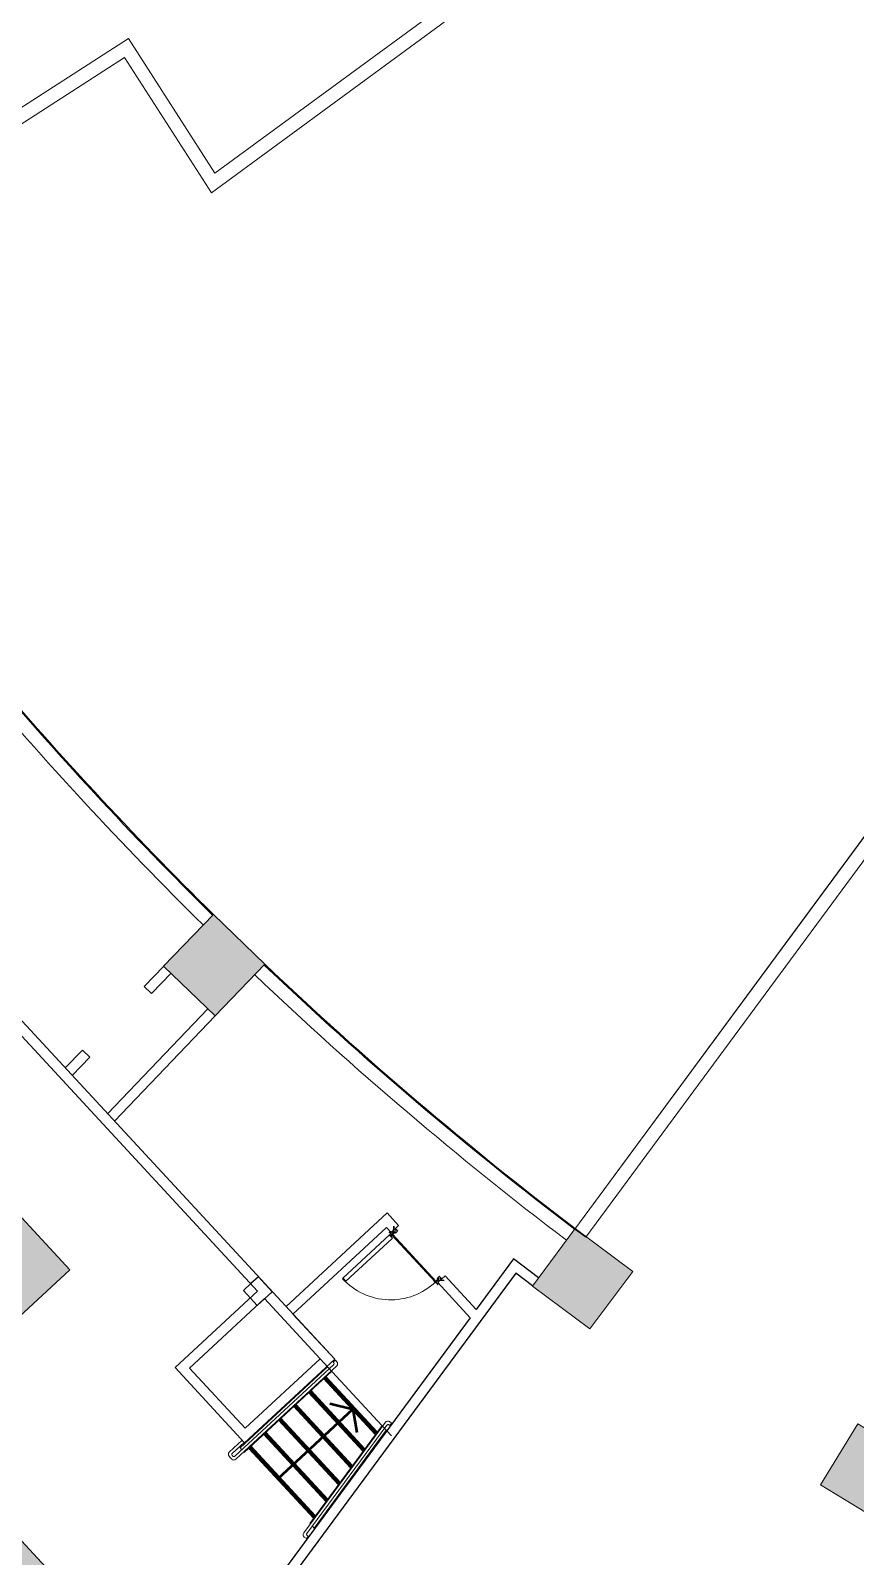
# Model space of a CAD drawing. Header units: centimetres. Extents: x 139057 to 200038, y 34824 to 80516.
# Drawn here: x 166467 to 167676, y 47881 to 50116 of the extents above; entities that cross this region are included whole.
import ezdxf

# ---------------------------------------------------------------- set-up
doc = ezdxf.new("R2010")
doc.units = ezdxf.units.CM
doc.header["$LTSCALE"] = 100
for name, pattern in [('B-CORE-P1$0$HIDDEN', [9.525, 6.35, -3.175]), ('B-CORE-P1$0$HIDDEN2', [4.7625, 3.175, -1.5875]), ('FLPL-B-P1$0$HIDDEN', [9.525, 6.35, -3.175])]:
    doc.linetypes.add(name, pattern=pattern)
for name, color, linetype, lineweight in [('410_STRUTTURE_001-AM_0', 7, 'Continuous', 0), ('430_TAVOLATI_001-AM_0', 3, 'Continuous', 0), ('441_SERRAMENTI_001-AM_0', 1, 'Continuous', 0), ('448_SCALE_001-AM_0', 216, 'Continuous', 50)]:
    doc.layers.add(name, color=color, linetype=linetype, lineweight=lineweight)
for name, color, linetype in [('_retini_strutture', 7, 'Continuous'), ('A-MCLS3-15', 50, 'Continuous'), ('A-SI-PORTE', 5, 'Continuous'), ('B-CORE-P1$0$A-BLOW', 7, 'B-CORE-P1$0$HIDDEN'), ('B-CORE-P1$0$A-DOOR', 1, 'Continuous'), ('FLPL-B-P1$0$A-SLAB-STEP', 7, 'FLPL-B-P1$0$HIDDEN')]:
    doc.layers.add(name, color=color, linetype=linetype)

# ---------------------------------------------------------------- blocks, each defined once
blk = doc.blocks.new('B-CORE-P1$0$metal-jambl')
at = {"layer": 'B-CORE-P1$0$A-DOOR'}
h = blk.add_hatch(dxfattribs=at)
h.set_pattern_fill('NET3', color=256, scale=4, angle=450, style=0)
h.set_pattern_definition([(272.5944, (-16591649.667, 36014377.735), (-12.686983, -0.57487), []), (212.5944, (-16591649.667, 36014377.735), (-6.841342, 10.699815), []), (152.5944, (-16591649.667, 36014377.735), (5.84564, 11.274684), [])])
edge = h.paths.add_edge_path()
edge.add_line((-16592314, 36008313), (-16592313, 36008313))
edge.add_line((-16592313, 36008313), (-16592313, 36008316))
edge.add_line((-16592313, 36008316), (-16592314, 36008316))
edge.add_line((-16592314, 36008316), (-16592314, 36008317))
edge.add_arc((-16592332, 36008314), 18.2, -3.1262, 9.4559, ccw=False)
h = blk.add_hatch(dxfattribs=at)
h.set_pattern_fill('NET3', color=256, scale=4, angle=180, style=0)
h.set_pattern_definition([(180, (-16586252.366, 36009165.777), (-2e-08, -12.7), []), (240, (-16586252.366, 36009165.777), (10.998523, -6.35), []), (300, (-16586252.366, 36009165.777), (10.998523, 6.35), [])])
edge = h.paths.add_edge_path()
edge.add_line((-16592281, 36008231), (-16592281, 36008232))
edge.add_line((-16592281, 36008232), (-16592279, 36008232))
edge.add_line((-16592279, 36008232), (-16592279, 36008231))
edge.add_line((-16592279, 36008231), (-16592277, 36008231))
edge.add_arc((-16592279, 36008208), 23.2, 83.5586, 94.139)
for p, q in [((-16592271, 36008337, 0), (-16592271, 36008331, 0)), ((-16592271, 36008331, 0), (-16592260, 36008331, 0)), ((-16592260, 36008331, 0), (-16592260, 36008276, 0))]:
    blk.add_line(p, q, dxfattribs=at)
at = {"layer": 'B-CORE-P1$0$A-DOOR', "linetype": 'B-CORE-P1$0$HIDDEN'}
for p, q in [((-16592245, 36008341, 0), (-16592260, 36008341, 0)), ((-16592245, 36008276, 0), (-16592260, 36008276, 0))]:
    blk.add_line(p, q, dxfattribs=at)
at = {"layer": 'B-CORE-P1$0$A-DOOR', "color": 11, "linetype": 'B-CORE-P1$0$HIDDEN2', "elevation": 0}
blk.add_lwpolyline([(-16592274, 36008315), (-16592272, 36008315), (-16592272, 36008286), (-16592337, 36008222), (-16592338, 36008223), (-16592274, 36008287), (-16592274, 36008315)], dxfattribs=at)
at = {"layer": 'B-CORE-P1$0$A-DOOR', "color": 4}
for points in [[(-16592270, 36008245), (-16592277, 36008245, 0.414214), (-16592280, 36008242), (-16592280, 36008233, 0.414214), (-16592277, 36008230), (-16592248, 36008230, 0.414214), (-16592245, 36008233), (-16592245, 36008267, 0.414214), (-16592248, 36008270), (-16592251, 36008270, 0.414214), (-16592254, 36008267), (-16592254, 36008266, -0.414214), (-16592255, 36008265), (-16592263, 36008265, -0.414214), (-16592264, 36008266), (-16592264, 36008278, 0.414214), (-16592267, 36008281), (-16592268, 36008281, -0.414214), (-16592269, 36008282), (-16592269, 36008314, -0.414214), (-16592268, 36008315), (-16592267, 36008315, 0.414214), (-16592264, 36008318), (-16592264, 36008327, 0.414214), (-16592267, 36008330), (-16592312, 36008330, 0.414214), (-16592315, 36008327), (-16592315, 36008318, 0.414214), (-16592312, 36008315), (-16592310, 36008315), (-16592310, 36008317)], [(-16592270, 36008245), (-16592270, 36008243), (-16592277, 36008243, 0.414214), (-16592278, 36008242), (-16592278, 36008233, 0.414214), (-16592277, 36008232), (-16592248, 36008232, 0.414214), (-16592247, 36008233), (-16592247, 36008267, 0.414214), (-16592248, 36008268), (-16592251, 36008268, 0.414214), (-16592252, 36008267), (-16592252, 36008266, -0.414214), (-16592255, 36008263), (-16592263, 36008263, -0.414214), (-16592266, 36008266), (-16592266, 36008278, 0.414214), (-16592267, 36008279), (-16592268, 36008279, -0.414214), (-16592271, 36008282), (-16592271, 36008314, -0.414214), (-16592268, 36008317), (-16592267, 36008317, 0.414214), (-16592266, 36008318), (-16592266, 36008327, 0.414214), (-16592267, 36008328), (-16592312, 36008328, 0.414214), (-16592313, 36008327), (-16592313, 36008318, 0.414214), (-16592312, 36008317), (-16592310, 36008317)]]:
    blk.add_lwpolyline(points, format="xyb", dxfattribs=at)
at = {"layer": 'B-CORE-P1$0$A-DOOR', "elevation": 0}
for points in [[(-16592314, 36008313), (-16592314, 36008313), (-16592313, 36008313), (-16592313, 36008316), (-16592314, 36008316), (-16592314, 36008317, -0.054955), (-16592314, 36008313, -5.624069)], [(-16592281, 36008231), (-16592281, 36008231), (-16592281, 36008232), (-16592279, 36008232), (-16592279, 36008231), (-16592277, 36008231, 0.046198), (-16592281, 36008231, 5.624069)]]:
    blk.add_lwpolyline(points, format="xyb", dxfattribs=at)
at = {"layer": 'B-CORE-P1$0$A-DOOR'}
blk.add_arc((-16592258, 36008319, 0), 21.7, 94.0765, 124.4204, dxfattribs=at)

msp = doc.modelspace()

# ---------------------------------------------------------------- hatches: boundary and pattern name
at = {"layer": '410_STRUTTURE_001-AM_0'}
for points in [[(166734.9, 48821), (166810.3, 48748), (166737.3, 48672.5), (166661.9, 48745.5)], [(167265.4, 48361), (167349.6, 48298.2), (167286.8, 48214), (167202.7, 48276.8)], [(167679.8, 48075.1), (167769.4, 48020.3), (167714.7, 47930.8), (167625.1, 47985.5)]]:
    msp.add_hatch(color=256, dxfattribs=at).paths.add_polyline_path(points)
at = {"layer": '_retini_strutture'}
for points in [[(165464.6, 47694.1), (165503.2, 47729.8), (165476, 47759.1), (165404.2, 47692.6, 0.01091), (165628.9, 47471.4), (166524.7, 48300.9), (166324.2, 48517.4), (166294.8, 48490.1), (166441.3, 48332), (165597.5, 47550.5)], [(165878.1, 47300.1), (166459.5, 47838.5), (166651, 47631.8), (166680.3, 47658.9), (166441.3, 47917.1), (166411.9, 47889.9), (166439.1, 47860.5), (165855.3, 47319.9), (165794.8, 47385.2), (165758.9, 47351.9, 0.026098), (166345.5, 46878.4), (166370.2, 46909.9, -0.006676), (166216.3, 47024.5), (166267.5, 47071.9), (166240.3, 47101.2), (166184.1, 47049.2, -0.013769)]]:
    msp.add_hatch(color=256, dxfattribs=at).paths.add_polyline_path(points)

# ---------------------------------------------------------------- linework, layer by layer
at = {"layer": '410_STRUTTURE_001-AM_0', "elevation": 0}
for points in [[(166734.9, 48821), (166810.3, 48748), (166737.3, 48672.5), (166661.9, 48745.5)], [(167265.4, 48361), (167349.6, 48298.2), (167286.8, 48214), (167202.7, 48276.8)], [(167679.8, 48075.1), (167769.4, 48020.3), (167714.7, 47930.8), (167625.1, 47985.5)]]:
    msp.add_lwpolyline(points, close=True, dxfattribs=at)
msp.add_lwpolyline([(165404, 47692.4, 0.012112), (165654.3, 47447.1), (165698.8, 47488.4), (165675.1, 47514.1), (165944.9, 47764), (165980.6, 47725.4), (165995.3, 47739), (165959.6, 47777.5), (166524.4, 48300.6), (166324, 48517), (166294.6, 48489.9), (166440.7, 48332.1), (166048.2, 47968.6), (165902.1, 48126.4), (165887.4, 48112.8), (166033.5, 47955), (165597.2, 47550.4), (165464.4, 47693.8), (165493.8, 47721), (165466.6, 47750.3), (165404, 47692.4)], format="xyb", dxfattribs=at)
msp.add_lwpolyline([(165799, 47315.3, 0.027668), (166347.7, 46876.3), (166371.1, 46908.7, -0.006714), (166216.3, 47024), (166267.4, 47071.4), (166240.2, 47100.7), (166184.1, 47048.8, -0.013779), (165877.9, 47299.8), (166459.4, 47838.3), (166650.9, 47631.6), (166680.2, 47658.7), (166441.2, 47916.9), (166411.9, 47889.7), (166439, 47860.3), (165855.1, 47319.6, 0), (165831.3, 47345.3)], format="xyb", close=True, dxfattribs=at)
at = {"layer": '430_TAVOLATI_001-AM_0'}
for p, q in [((166731.9, 49877.9, 0), (167294.6, 50290.3, 0)), ((166737.2, 49906.6, 0), (167266.7, 50294.5, 0)), ((166233.5, 49861.4, 0), (166610.4, 50103.8, 0)), ((166610.4, 50103.8, 0), (166737.2, 49906.6, 0)), ((166227.5, 49833.8, 0), (166604.4, 50076.2, 0)), ((166604.4, 50076.2, 0), (166731.9, 49877.9, 0)), ((167924.1, 49253.5, 0), (167264.9, 48360.3, 0)), ((167928.7, 49226.1, 0), (167281, 48348.5, 0)), ((167264.9, 48360.3, 0), (167281, 48348.5, 0))]:
    msp.add_line(p, q, dxfattribs=at)
at = {"layer": '430_TAVOLATI_001-AM_0', "elevation": 0}
msp.add_lwpolyline([(167264.9, 48360.3), (167924.1, 49253.5), (168011.5, 49193.9), (168564.3, 49914), (168580.1, 49901.8)], dxfattribs=at)
at = {"layer": '430_TAVOLATI_001-AM_0'}
for centre, radius, start, end in [((170572.8, 52715.2, 0), 5489.1, 220.1916, 225.4186), ((170572.8, 52715.2, 0), 5469.1, 220.1936, 225.4167), ((170572.8, 52715.2, 0), 5467.6, 220.1937, 225.4165), ((170555, 52690.6, 0), 5439, 226.4749, 232.7732), ((170555, 52690.6, 0), 5437.5, 226.475, 232.7731), ((170555, 52690.6, 0), 5459, 226.4749, 232.7751)]:
    msp.add_arc(centre, radius, start, end, dxfattribs=at)
at = {"layer": '441_SERRAMENTI_001-AM_0'}
for p, q in [((166996.2, 48352, 0), (167060.5, 48282.6, 0)), ((166997.3, 48353, 0), (167061.6, 48283.6, 0)), ((166902.4, 48158.6, 0), (166774, 48039.7, 0)), ((166908.4, 48152, 0), (166780, 48033.1, 0))]:
    msp.add_line(p, q, dxfattribs=at)
at = {"layer": '441_SERRAMENTI_001-AM_0', "elevation": 0}
msp.add_lwpolyline([(166993.7, 48351), (166994.5, 48351.7), (166994.1, 48352.2, 0.133179), (166993.1, 48351.7), (166924.8, 48288.5, 0.133179), (166924.2, 48287.5), (166924.7, 48287), (166925.4, 48287.7), (166929.2, 48283.7), (166996.3, 48345.9), (166997.5, 48347)], format="xyb", close=True, dxfattribs=at)
for points in [[(166762.9, 48028.2), (166763.4, 48027.7, 0.414214), (166766.4, 48027.5), (166911.6, 48162)], [(166911.6, 48162, 0.397904), (166911.7, 48164.4), (166910.7, 48165.5), (166913.7, 48168.3), (166915.9, 48166, -0.414531), (166915.7, 48160.1, -1.088453)], [(166915.7, 48160.1), (166767.7, 48023, -0.398577), (166761.9, 48023.1), (166759.8, 48025.3)], [(166867.3, 47915.1, 0.414214), (166868.2, 47909.2), (166871.3, 47907), (166873.8, 47910.4), (166872.4, 47911.4, -0.421341), (166872, 47914.4), (166989.3, 48073.1, -0.414214), (166992.2, 48073.5), (166993.6, 48072.5), (166996.1, 48075.9), (166993, 48078.2, 0.414214), (166987.2, 48077.3), (166867.3, 47915.1)], [(166777.2, 48050.9), (166758.2, 48033.3, 0.398577), (166757.8, 48027.5), (166759.8, 48025.3), (166759.8, 48025.3)], [(166762.9, 48028.2), (166762.4, 48028.7, -0.414214), (166762.6, 48031.7), (166780, 48047.8)]]:
    msp.add_lwpolyline(points, format="xyb", dxfattribs=at)
for points in [[(166982.2, 48072.3), (166876.4, 47929.1)], [(166988.4, 48065.7), (166882.5, 47922.4), (166880, 47925.2)], [(166776.5, 48036.9), (166774, 48039.7)], [(166780, 48033.1), (166779.3, 48033.8)], [(166877.1, 47928.3), (166876.4, 47929.1)]]:
    msp.add_lwpolyline(points, dxfattribs=at)
at = {"layer": '441_SERRAMENTI_001-AM_0'}
msp.add_arc((166994.9, 48352.7, 0), 96.1, 222.701, 313.1122, dxfattribs=at)
at = {"layer": '448_SCALE_001-AM_0', "linetype": 'Continuous'}
for p, q in [((166973.1, 48060, 0), (166897.4, 48141.8, 0)), ((166974.7, 48062.1, 0), (166899.2, 48143.5, 0)), ((166955, 48035.5, 0), (166875.4, 48121.5, 0)), ((166956.5, 48037.5, 0), (166877.2, 48123.2, 0)), ((166936.9, 48010.9, 0), (166853.4, 48101.1, 0)), ((166938.3, 48012.9, 0), (166855.2, 48102.8, 0)), ((166918.7, 47986.4, 0), (166831.4, 48080.7, 0)), ((166920.2, 47988.4, 0), (166833.2, 48082.4, 0)), ((166900.6, 47961.8, 0), (166809.3, 48060.3, 0)), ((166902.1, 47963.9, 0), (166811.2, 48062, 0)), ((166882.4, 47937.3, 0), (166787.3, 48039.9, 0)), ((166883.9, 47939.3, 0), (166789.2, 48041.6, 0))]:
    msp.add_line(p, q, dxfattribs=at)
at = {"layer": '448_SCALE_001-AM_0', "linetype": 'Continuous', "elevation": 0}
for points in [[(166829.3, 47994.6), (166939.4, 48096.5)], [(166905.5, 48104.7), (166939.4, 48096.5), (166945, 48062.1)]]:
    msp.add_lwpolyline(points, dxfattribs=at)
at = {"layer": 'A-MCLS3-15'}
for p, q in [((166799.8, 48269.4, 0), (166141.2, 48980.6, 0)), ((166912.7, 48169.5, 0), (166162.4, 48979.8, 0)), ((166662.1, 48745.4, 0), (166633.4, 48715.7, 0)), ((166672.8, 48734.9, 0), (166644.2, 48705.3, 0)), ((166633.4, 48715.7, 0), (166644.2, 48705.3, 0)), ((166726.8, 48682.9, 0), (166579.9, 48529.2, 0)), ((166737.6, 48672.4, 0), (166590.1, 48518.2, 0)), ((166543, 48622.3, 0), (166517.8, 48596.2, 0)), ((166553.8, 48611.9, 0), (166528, 48585.2, 0)), ((166543, 48622.3, 0), (166553.8, 48611.9, 0)), ((166989.5, 48383.8, 0), (166841.3, 48246.5, 0)), ((167006.5, 48365.4, 0), (166989.5, 48383.8, 0)), ((166995.5, 48355.2, 0), (167006.5, 48365.4, 0)), ((167175, 48316.5, 0), (167120.3, 48242.5, 0)), ((167211.7, 48289, 0), (167175, 48316.5, 0)), ((167178.1, 48295.5, 0), (166793.4, 47774.9, 0)), ((167063.8, 48281.8, 0), (167074.7, 48291.8, 0)), ((167063.8, 48281.8, 0), (167111.4, 48230.4, 0)), ((167120.3, 48242.5, 0), (167074.7, 48291.8, 0)), ((167202.8, 48277, 0), (167178.1, 48295.5, 0)), ((166678.7, 48157.3, 0), (166799.8, 48269.4, 0)), ((166699.9, 48156.4, 0), (166809.9, 48258.4, 0)), ((166891.5, 48170.3, 0), (166809.9, 48258.4, 0)), ((166891.5, 48170.3, 0), (166809.9, 48258.4, 0)), ((167111.4, 48230.4, 0), (166774, 47773.8, 0)), ((166781.4, 48068.4, 0), (166891.5, 48170.3, 0)), ((166780.6, 48047.2, 0), (166678.7, 48157.3, 0)), ((166781.4, 48068.4, 0), (166699.9, 48156.4, 0))]:
    msp.add_line(p, q, dxfattribs=at)
at = {"layer": 'A-MCLS3-15', "elevation": 0}
msp.add_lwpolyline([(166780.6, 48047.2), (166912.7, 48169.5), (166851.5, 48235.5), (166988.7, 48362.6), (166995.5, 48355.2)], dxfattribs=at)
at = {"layer": 'B-CORE-P1$0$A-BLOW', "elevation": 0}
for points in [[(166789.1, 48259.1), (166778.9, 48270.1), (166789.9, 48280.3)], [(166789.1, 48259.1), (166799.3, 48248.1), (166821.3, 48268.4), (166800.9, 48290.5), (166789.9, 48280.3)]]:
    msp.add_lwpolyline(points, dxfattribs=at)
at = {"layer": 'FLPL-B-P1$0$A-SLAB-STEP'}
for p, q in [((166891.5, 48170.3, 0), (166975.6, 48079.4, 0)), ((166975.6, 48079.4, 0), (166996, 48057.4, 0))]:
    msp.add_line(p, q, dxfattribs=at)

# ---------------------------------------------------------------- block references
at = {"layer": 'A-SI-PORTE', "yscale": 0.1, "zscale": 0.1}
for p, xscale, rotation in [((3936374.2, 1277506.8, 0), -0.1, 132.8003699535485), ((1681782.5, 3712248.9, 0), 0.1, 132.7995237031823)]:
    msp.add_blockref('B-CORE-P1$0$metal-jambl', p, dxfattribs=dict(at, xscale=xscale, rotation=rotation))

doc.saveas('drawing.dxf')
